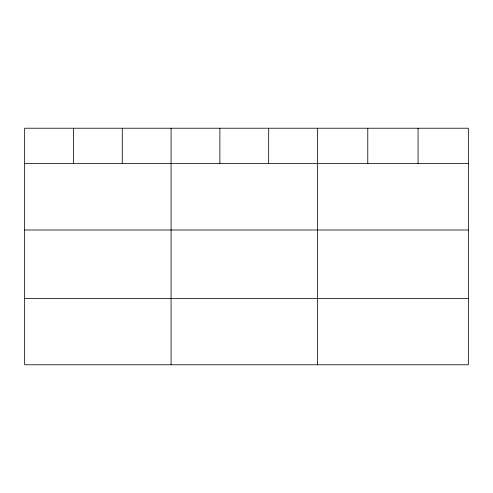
<?xml version="1.0" encoding="UTF-8"?>
<svg xmlns="http://www.w3.org/2000/svg" width="493" height="493" viewBox="0 0 493 493"><rect width="100%" height="100%" fill="white"/><g stroke="black" fill="none" stroke-linecap="round" stroke-linejoin="round"><path stroke-width="0.74" d="M468.35 163.621L468.35 364.777L24.65 364.777L24.65 128.223L468.35 128.223L468.35 163.621L24.65 163.621M24.65 230.003L468.35 230.003M24.65 298.394L468.35 298.394M418.064 128.223L418.064 163.621M367.778 128.223L367.778 163.621M317.492 128.223L317.492 364.777M268.685 128.223L268.685 163.621M219.878 128.223L219.878 163.621M171.071 128.223L171.071 364.777M122.264 128.223L122.264 163.621M73.457 128.223L73.457 163.621"/></g></svg>
